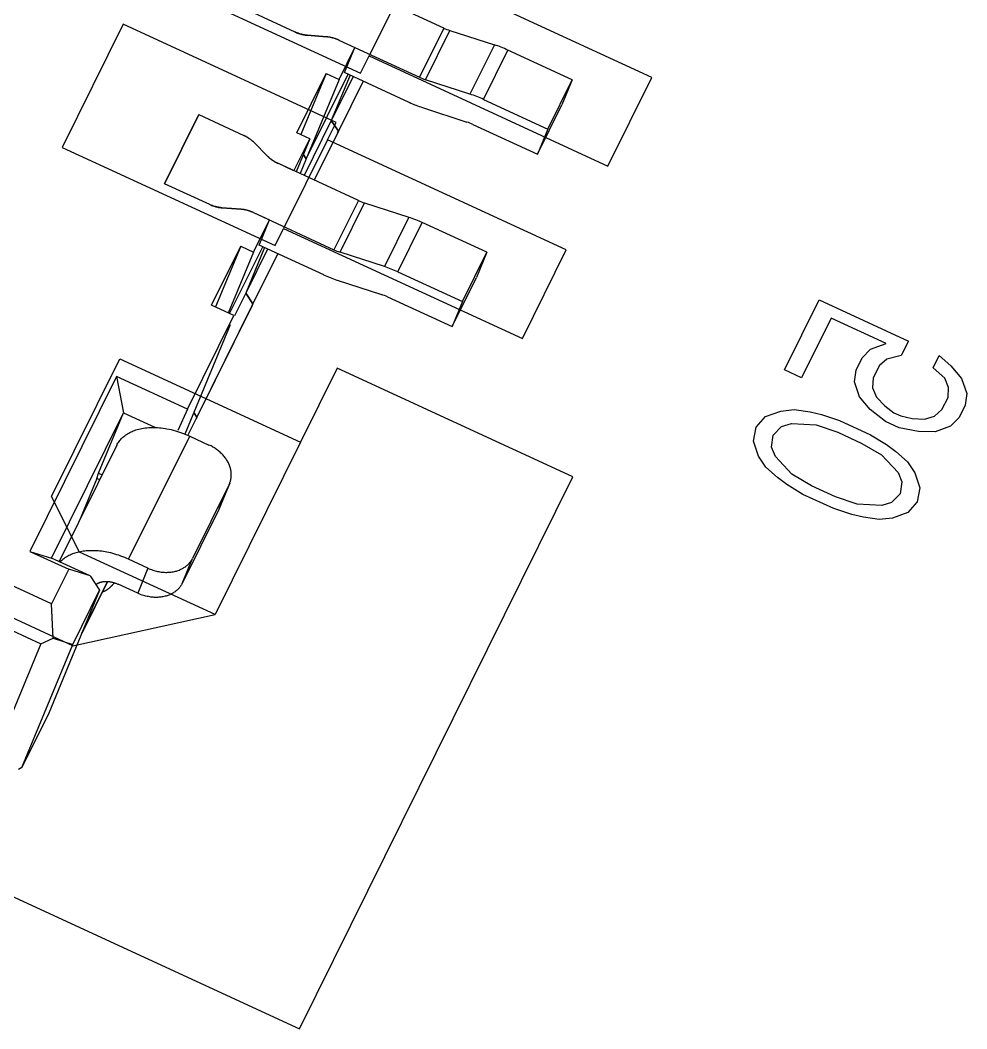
# Model space of a CAD drawing. Header units: millimetres. Extents: x 7 to 507, y -14 to 339.
# Drawn here: x 131.328 to 132.393, y 229.625 to 230.76 of the extents above; entities that cross this region are included whole.
import ezdxf

# ---------------------------------------------------------------- set-up
doc = ezdxf.new("R2010")
doc.units = ezdxf.units.MM
doc.header["$LTSCALE"] = 23.1
doc.layers.get('0').update_dxf_attribs({"linetype": 'CONTINUOUS'})
for name, color, linetype in [('01_ASM_ALL_AXIS', 7, 'CONTINUOUS'), ('_139725', 7, 'CONTINUOUS'), ('_424072', 7, 'CONTINUOUS'), ('_521415', 7, 'CONTINUOUS'), ('_82018', 7, 'CONTINUOUS')]:
    doc.layers.add(name, color=color, linetype=linetype)
doc.styles.get("Standard").update_dxf_attribs({"font": 'simplex.shx', "width": 0.8})
doc.dimstyles.get("Standard").update_dxf_attribs({"dimtxt": 3, "dimasz": 3, "dimexe": 2, "dimexo": 0.35, "dimtad": 1, "dimdec": 3, "dimzin": 0, "dimdsep": 46, "dimtxsty": 'Standard', "dimcen": 0.09, "dimadec": 3, "dimazin": 0, "dimtol": 1, "dimtp": 0.001, "dimtm": 0.001, "dimtfac": 1, "dimtdec": 3, "dimtofl": 0, "dimtmove": 0, "dimatfit": 3, "dimfxl": 0, "dimtolj": 1, "dimtzin": 0, "dimarcsym": 0})

msp = doc.modelspace()

# ---------------------------------------------------------------- linework, layer by layer
at = {"color": 4}
for p, q in [((131.7699, 230.8198), (131.7205, 230.72)), ((132.0385, 230.6957), (131.7699, 230.8198)), ((131.7205, 230.72), (131.9891, 230.5959)), ((131.9891, 230.5959), (132.0385, 230.6957)), ((131.6738, 230.6257), (131.6244, 230.5259)), ((131.9424, 230.5017), (131.6738, 230.6257)), ((131.6244, 230.5259), (131.893, 230.4019)), ((131.893, 230.4019), (131.9424, 230.5017)), ((131.3634, 230.2241), (131.4403, 230.3793)), ((131.4403, 230.3793), (131.6436, 230.2855)), ((131.6436, 230.2855), (131.5475, 230.0914)), ((131.395, 230.1618), (131.3634, 230.2241)), ((131.5475, 230.0914), (131.395, 230.1618))]:
    msp.add_line(p, q, dxfattribs=at)
at = {"color": 1}
for p, q in [((131.4714, 230.8112), (131.7109, 230.7006)), ((131.4439, 230.7557), (131.3753, 230.6171)), ((131.6834, 230.6451), (131.4439, 230.7557)), ((131.7109, 230.7006), (131.7205, 230.72)), ((131.6738, 230.6257), (131.6834, 230.6451)), ((131.3753, 230.6171), (131.6148, 230.5065)), ((131.6148, 230.5065), (131.6244, 230.5259)), ((131.6848, 230.3686), (131.6436, 230.2855)), ((131.9497, 230.2463), (131.6848, 230.3686)), ((130.1178, 230.3293), (131.6422, 229.6253)), ((131.6422, 229.6253), (131.9497, 230.2463)), ((131.3874, 230.0563), (131.2676, 230.1117)), ((131.3874, 230.0563), (131.5475, 230.0914))]:
    msp.add_line(p, q, dxfattribs=at)
at = {"layer": '01_ASM_ALL_AXIS', "color": 4}
for p, q in [((132.1878, 230.3668), (132.2267, 230.4454)), ((132.2267, 230.4454), (132.3271, 230.399)), ((132.2403, 230.4249), (132.2071, 230.3579)), ((132.3021, 230.3964), (132.2403, 230.4249)), ((132.2847, 230.3902), (132.3021, 230.3964)), ((132.3271, 230.399), (132.3191, 230.3828)), ((132.2752, 230.3804), (132.2847, 230.3902)), ((132.3191, 230.3828), (132.3029, 230.3789)), ((132.355, 230.3691), (132.3618, 230.3829)), ((132.3618, 230.3829), (132.375, 230.3712)), ((132.2683, 230.3665), (132.2752, 230.3804)), ((132.2945, 230.3715), (132.2876, 230.3576)), ((132.3029, 230.3789), (132.2945, 230.3715)), ((132.375, 230.3712), (132.387, 230.3571)), ((132.2071, 230.3579), (132.1878, 230.3668)), ((132.2664, 230.3532), (132.2683, 230.3665)), ((132.3681, 230.3573), (132.355, 230.3691)), ((132.2723, 230.3363), (132.2664, 230.3532)), ((132.2876, 230.3576), (132.2869, 230.3466)), ((132.2869, 230.3466), (132.2912, 230.3361)), ((132.3724, 230.3468), (132.3681, 230.3573)), ((132.3717, 230.3358), (132.3724, 230.3468)), ((132.387, 230.3571), (132.3929, 230.3402)), ((132.2843, 230.3222), (132.2723, 230.3363)), ((132.2912, 230.3361), (132.3005, 230.3261)), ((132.3648, 230.322), (132.3717, 230.3358)), ((132.3929, 230.3402), (132.391, 230.3269)), ((132.3005, 230.3261), (132.3109, 230.3185)), ((132.391, 230.3269), (132.3841, 230.313)), ((132.1558, 230.3021), (132.1665, 230.3142)), ((132.1665, 230.3142), (132.1838, 230.3204)), ((132.1838, 230.3204), (132.1988, 230.322)), ((132.1988, 230.322), (132.2165, 230.3195)), ((132.2165, 230.3195), (132.2293, 230.3164)), ((132.2293, 230.3164), (132.2497, 230.3098)), ((132.3013, 230.3087), (132.2843, 230.3222)), ((132.3109, 230.3185), (132.3186, 230.3149)), ((132.3186, 230.3149), (132.3314, 230.3119)), ((132.3452, 230.3111), (132.3564, 230.3145)), ((132.3564, 230.3145), (132.3648, 230.322)), ((132.3841, 230.313), (132.3746, 230.3033)), ((132.1528, 230.2865), (132.1558, 230.3021)), ((132.1751, 230.2932), (132.1846, 230.303)), ((132.1846, 230.303), (132.1958, 230.3063)), ((132.1958, 230.3063), (132.2235, 230.3049)), ((132.2235, 230.3049), (132.2479, 230.2965)), ((132.2497, 230.3098), (132.2845, 230.2938)), ((132.3168, 230.3016), (132.3013, 230.3087)), ((132.3384, 230.2973), (132.3168, 230.3016)), ((132.3314, 230.3119), (132.3452, 230.3111)), ((132.3746, 230.3033), (132.3573, 230.2971)), ((132.1732, 230.2799), (132.1751, 230.2932)), ((132.2479, 230.2965), (132.2749, 230.284)), ((132.2845, 230.2938), (132.3026, 230.2826)), ((132.3573, 230.2971), (132.3384, 230.2973)), ((132.1586, 230.2696), (132.1528, 230.2865)), ((132.1775, 230.2694), (132.1732, 230.2799)), ((132.2749, 230.284), (132.2969, 230.271)), ((132.3026, 230.2826), (132.3131, 230.2749)), ((132.1668, 230.2573), (132.1586, 230.2696)), ((132.1961, 230.2494), (132.1775, 230.2694)), ((132.2969, 230.271), (132.3155, 230.2511)), ((132.3131, 230.2749), (132.3262, 230.2631)), ((132.1799, 230.2456), (132.1668, 230.2573)), ((132.3262, 230.2631), (132.3344, 230.2509)), ((132.1904, 230.2379), (132.1799, 230.2456)), ((132.2181, 230.2364), (132.1961, 230.2494)), ((132.3155, 230.2511), (132.3198, 230.2406)), ((132.3344, 230.2509), (132.3402, 230.234)), ((132.2085, 230.2267), (132.1904, 230.2379)), ((132.2451, 230.224), (132.2181, 230.2364)), ((132.3198, 230.2406), (132.3179, 230.2272)), ((132.3402, 230.234), (132.3372, 230.2183)), ((132.2433, 230.2106), (132.2085, 230.2267)), ((132.2694, 230.2156), (132.2451, 230.224)), ((132.3179, 230.2272), (132.3083, 230.2175)), ((132.2637, 230.204), (132.2433, 230.2106)), ((132.2972, 230.2141), (132.2694, 230.2156)), ((132.3083, 230.2175), (132.2972, 230.2141)), ((132.3372, 230.2183), (132.3265, 230.2062)), ((132.2765, 230.201), (132.2637, 230.204)), ((132.2942, 230.1985), (132.2765, 230.201)), ((132.3092, 230.2), (132.2942, 230.1985)), ((132.3265, 230.2062), (132.3092, 230.2))]:
    msp.add_line(p, q, dxfattribs=at)
at = {"layer": '_139725', "color": 7}
for p, q in [((131.6374, 230.7468), (131.5866, 230.7703)), ((131.6729, 230.7414), (131.651, 230.7432)), ((131.6865, 230.7378), (131.7046, 230.7294)), ((131.6868, 230.6934), (131.7046, 230.7294)), ((131.693, 230.7013), (131.7046, 230.7294)), ((131.6393, 230.6335), (131.6723, 230.7001)), ((131.6723, 230.7001), (131.6439, 230.6316)), ((131.6499, 230.6042), (131.697, 230.6994)), ((131.6723, 230.7001), (131.6868, 230.6934)), ((131.6868, 230.6934), (131.6499, 230.6042)), ((131.7025, 230.6965), (131.6781, 230.6472)), ((131.714, 230.6915), (131.6861, 230.6352)), ((131.529, 230.6539), (131.4905, 230.5762)), ((131.529, 230.6539), (131.5798, 230.6304)), ((131.6861, 230.6352), (131.6781, 230.6472)), ((131.6538, 230.6268), (131.6393, 230.6335)), ((131.6852, 230.6334), (131.6861, 230.6352)), ((131.5912, 230.6224), (131.6064, 230.6071)), ((131.636, 230.5908), (131.6538, 230.6268)), ((131.6538, 230.6268), (131.6384, 230.5897)), ((131.6465, 230.6093), (131.6499, 230.6042)), ((131.636, 230.5908), (131.6178, 230.5992)), ((131.5413, 230.5528), (131.4905, 230.5762)), ((131.5768, 230.5474), (131.5549, 230.5492)), ((131.5904, 230.5437), (131.6085, 230.5354)), ((131.5907, 230.4993), (131.6085, 230.5354)), ((131.5969, 230.5072), (131.6085, 230.5354)), ((131.5432, 230.4395), (131.5762, 230.506)), ((131.5762, 230.506), (131.5478, 230.4376)), ((131.5637, 230.4302), (131.6009, 230.5053)), ((131.5762, 230.506), (131.5907, 230.4993)), ((131.5907, 230.4993), (131.5622, 230.4304)), ((131.6064, 230.5025), (131.582, 230.4532)), ((131.6179, 230.4975), (131.59, 230.4411)), ((131.59, 230.4411), (131.582, 230.4532)), ((131.5686, 230.4278), (131.5432, 230.4395)), ((131.5891, 230.4394), (131.59, 230.4411)), ((131.5164, 230.3224), (131.5686, 230.4278)), ((131.5644, 230.4175), (131.5135, 230.2945)), ((131.4366, 230.3593), (131.3391, 230.1625)), ((131.4366, 230.3593), (131.4443, 230.3185)), ((131.5164, 230.3224), (131.4366, 230.3593)), ((131.3633, 230.155), (131.4443, 230.3185)), ((131.4162, 230.2505), (131.4443, 230.3185)), ((131.4443, 230.3185), (131.4805, 230.3018)), ((131.5164, 230.3224), (131.5054, 230.2984)), ((131.5268, 230.3136), (131.5167, 230.2933)), ((131.5235, 230.3187), (131.5268, 230.3136)), ((131.5268, 230.3136), (131.526, 230.3118)), ((131.4145, 230.2447), (131.3948, 230.1973)), ((131.4145, 230.2447), (131.4162, 230.2505)), ((131.4145, 230.2447), (131.4176, 230.2433)), ((131.4162, 230.2505), (131.4202, 230.2486)), ((131.3635, 230.1036), (131.2183, 230.1706)), ((131.3391, 230.1625), (131.3827, 230.1424)), ((131.3391, 230.1625), (131.3633, 230.155)), ((131.4069, 230.1349), (131.3633, 230.155)), ((131.3827, 230.1424), (131.3635, 230.1036)), ((131.4069, 230.1349), (131.3827, 230.1424)), ((131.4069, 230.1349), (131.4175, 230.1188)), ((131.2132, 230.1221), (131.3512, 230.0584)), ((131.4175, 230.1188), (131.3602, 229.9803)), ((131.3873, 230.0578), (131.4175, 230.1188)), ((131.3651, 230.0647), (131.3635, 230.1036)), ((131.3512, 230.0584), (131.3651, 230.0647)), ((131.3651, 230.0647), (131.3873, 230.0578)), ((131.3512, 230.0584), (131.3017, 229.9387)), ((131.33, 229.9193), (131.3873, 230.0578)), ((131.3602, 229.9803), (131.33, 229.9193)), ((131.33, 229.9193), (131.3263, 229.9172))]:
    msp.add_line(p, q, dxfattribs=at)
for points in [[(131.651, 230.7432), (131.6504, 230.7433), (131.6497, 230.7433), (131.6491, 230.7434), (131.6485, 230.7435), (131.6478, 230.7436), (131.6472, 230.7437), (131.6466, 230.7438), (131.6459, 230.744), (131.6453, 230.7441), (131.6447, 230.7443), (131.6441, 230.7444), (131.6434, 230.7446), (131.6428, 230.7448), (131.6422, 230.745), (131.6416, 230.7452), (131.641, 230.7454), (131.6404, 230.7456), (131.6398, 230.7458), (131.6392, 230.7461), (131.6386, 230.7463), (131.638, 230.7466), (131.6374, 230.7468)], [(131.6865, 230.7378), (131.6859, 230.7381), (131.6853, 230.7383), (131.6847, 230.7386), (131.6841, 230.7388), (131.6835, 230.739), (131.6829, 230.7392), (131.6823, 230.7394), (131.6817, 230.7396), (131.6811, 230.7398), (131.6805, 230.74), (131.6798, 230.7402), (131.6792, 230.7404), (131.6786, 230.7405), (131.678, 230.7406), (131.6773, 230.7408), (131.6767, 230.7409), (131.6761, 230.741), (131.6754, 230.7411), (131.6748, 230.7412), (131.6742, 230.7413), (131.6735, 230.7413), (131.6729, 230.7414)], [(131.6064, 230.6071), (131.6068, 230.6067), (131.6072, 230.6063), (131.6076, 230.6059), (131.608, 230.6056), (131.6085, 230.6052), (131.6089, 230.6048), (131.6094, 230.6044), (131.6099, 230.604), (131.6104, 230.6036), (131.6109, 230.6033), (131.6114, 230.6029), (131.6119, 230.6026), (131.6124, 230.6022), (131.6129, 230.6019), (131.6134, 230.6015), (131.614, 230.6012), (131.6145, 230.6009), (131.6151, 230.6006), (131.6156, 230.6003), (131.6162, 230.6), (131.6167, 230.5997), (131.6173, 230.5994), (131.6178, 230.5992)], [(131.5549, 230.5492), (131.5543, 230.5492), (131.5536, 230.5493), (131.553, 230.5494), (131.5524, 230.5494), (131.5517, 230.5495), (131.5511, 230.5497), (131.5505, 230.5498), (131.5498, 230.5499), (131.5492, 230.5501), (131.5486, 230.5502), (131.548, 230.5504), (131.5473, 230.5505), (131.5467, 230.5507), (131.5461, 230.5509), (131.5455, 230.5511), (131.5449, 230.5513), (131.5443, 230.5515), (131.5437, 230.5518), (131.5431, 230.552), (131.5425, 230.5522), (131.5419, 230.5525), (131.5413, 230.5528)], [(131.5904, 230.5437), (131.5898, 230.544), (131.5892, 230.5443), (131.5886, 230.5445), (131.588, 230.5447), (131.5874, 230.545), (131.5868, 230.5452), (131.5862, 230.5454), (131.5856, 230.5456), (131.585, 230.5458), (131.5844, 230.546), (131.5837, 230.5461), (131.5831, 230.5463), (131.5825, 230.5465), (131.5819, 230.5466), (131.5812, 230.5467), (131.5806, 230.5468), (131.58, 230.547), (131.5793, 230.5471), (131.5787, 230.5472), (131.5781, 230.5472), (131.5774, 230.5473), (131.5768, 230.5474)], [(131.4215, 230.117), (131.4219, 230.1172), (131.4223, 230.1174), (131.4227, 230.1176), (131.4231, 230.1178), (131.4235, 230.1181), (131.4239, 230.1183), (131.4243, 230.1185), (131.4247, 230.1188), (131.4251, 230.119), (131.4255, 230.1193), (131.4259, 230.1196), (131.4263, 230.1198), (131.4267, 230.1201), (131.4271, 230.1204), (131.4275, 230.1206), (131.4278, 230.1209), (131.4282, 230.1212), (131.4286, 230.1215), (131.429, 230.1218)], [(131.429, 230.1218), (131.4293, 230.1221), (131.4296, 230.1223), (131.4299, 230.1226), (131.4302, 230.1229), (131.4304, 230.1232), (131.4307, 230.1234), (131.431, 230.1237), (131.4313, 230.124), (131.4316, 230.1243), (131.4319, 230.1246), (131.4321, 230.1249), (131.4324, 230.1252), (131.4327, 230.1255), (131.4329, 230.1258), (131.4332, 230.1261), (131.4334, 230.1264), (131.4337, 230.1267), (131.4339, 230.127)]]:
    msp.add_lwpolyline(points, dxfattribs=at)
for centre, radius, start, end in [((131.5626, 230.5931), 0.041, 58.6072, 65.2214), ((131.5633, 230.5944), 0.0395, 51.8372, 58.6176), ((131.5648, 230.5962), 0.0373, 44.7962, 51.8472)]:
    msp.add_arc(centre, radius, start, end, dxfattribs=at)
at = {"layer": '_424072', "color": 9}
for p, q in [((131.4501, 230.1537), (131.5188, 230.2923)), ((131.5631, 230.2377), (131.5515, 230.2096)), ((131.5103, 230.1264), (131.5219, 230.1546)), ((131.4719, 230.1436), (131.4603, 230.1154)), ((131.4263, 230.1286), (131.3977, 230.0709))]:
    msp.add_line(p, q, dxfattribs=at)
at = {"layer": '_424072', "color": 7}
for p, q in [((131.5188, 230.2923), (131.5405, 230.2822)), ((131.4368, 230.282), (131.3719, 230.151)), ((131.5631, 230.2377), (131.5219, 230.1546)), ((131.5638, 230.2392), (131.5521, 230.211)), ((131.5631, 230.2377), (131.5638, 230.2392)), ((131.5521, 230.211), (131.5515, 230.2096)), ((131.5515, 230.2096), (131.5103, 230.1264)), ((131.4719, 230.1436), (131.4501, 230.1537)), ((131.3973, 230.07), (131.4264, 230.1286)), ((131.4603, 230.1154), (131.4385, 230.1255))]:
    msp.add_line(p, q, dxfattribs=at)
for points in [[(131.4368, 230.282), (131.4374, 230.2831), (131.438, 230.2842), (131.4387, 230.2852), (131.4394, 230.2863), (131.4402, 230.2873), (131.441, 230.2882), (131.4418, 230.2892), (131.4427, 230.2901), (131.4437, 230.291), (131.4447, 230.2919), (131.4457, 230.2927), (131.4468, 230.2935), (131.4479, 230.2942), (131.449, 230.2949), (131.4502, 230.2956), (131.4515, 230.2963), (131.4528, 230.297), (131.4541, 230.2975), (131.4554, 230.2981), (131.4567, 230.2986), (131.4581, 230.2991), (131.4598, 230.2996), (131.4616, 230.3001), (131.4633, 230.3005), (131.4651, 230.3008), (131.4669, 230.3011), (131.4687, 230.3014), (131.4707, 230.3016), (131.4727, 230.3018), (131.4746, 230.3019), (131.4766, 230.3019), (131.4786, 230.3019), (131.4806, 230.3019), (131.4827, 230.3018), (131.4848, 230.3016), (131.4869, 230.3014), (131.489, 230.3011), (131.4911, 230.3008), (131.4932, 230.3005), (131.4956, 230.3), (131.498, 230.2995), (131.5003, 230.2989), (131.5027, 230.2982), (131.5051, 230.2975), (131.5074, 230.2968), (131.5097, 230.296), (131.512, 230.2951), (131.5143, 230.2942), (131.5165, 230.2933), (131.5188, 230.2923)], [(131.5638, 230.2392), (131.5641, 230.24), (131.5644, 230.2408), (131.5646, 230.2416), (131.5648, 230.2424), (131.565, 230.2432), (131.5652, 230.244), (131.5653, 230.2449), (131.5655, 230.2457), (131.5655, 230.2466), (131.5656, 230.2474), (131.5656, 230.2483), (131.5656, 230.2492), (131.5656, 230.25), (131.5655, 230.2509), (131.5654, 230.2518), (131.5653, 230.2527), (131.5652, 230.2535), (131.565, 230.2544), (131.5648, 230.2553), (131.5646, 230.2562), (131.5643, 230.257), (131.564, 230.2581), (131.5636, 230.2591), (131.5632, 230.2601), (131.5627, 230.2611), (131.5623, 230.2621), (131.5618, 230.2631), (131.5612, 230.2641), (131.5606, 230.265), (131.56, 230.266), (131.5593, 230.267), (131.5587, 230.2679), (131.558, 230.2688), (131.5572, 230.2697), (131.5564, 230.2706), (131.5556, 230.2715), (131.5548, 230.2724), (131.5539, 230.2732), (131.553, 230.274), (131.5521, 230.2748), (131.5511, 230.2756), (131.5501, 230.2764), (131.5491, 230.2772), (131.5481, 230.2779), (131.5471, 230.2786), (131.546, 230.2793), (131.545, 230.2799), (131.5439, 230.2805), (131.5428, 230.2811), (131.5417, 230.2817), (131.5405, 230.2822)], [(131.4501, 230.1537), (131.448, 230.1546), (131.4458, 230.1556), (131.4436, 230.1564), (131.4414, 230.1573), (131.4391, 230.1581), (131.4369, 230.1588), (131.4346, 230.1595), (131.4323, 230.1601), (131.43, 230.1607), (131.4277, 230.1612), (131.4257, 230.1616), (131.4238, 230.162), (131.4218, 230.1623), (131.4198, 230.1626), (131.4178, 230.1628), (131.4158, 230.163), (131.4138, 230.1632), (131.4118, 230.1633), (131.4098, 230.1633), (131.4078, 230.1633), (131.4058, 230.1633), (131.4041, 230.1632), (131.4025, 230.1631), (131.4008, 230.1629), (131.3992, 230.1627), (131.3975, 230.1624), (131.3959, 230.1621), (131.3943, 230.1618), (131.3928, 230.1614), (131.3913, 230.161), (131.3898, 230.1606), (131.3884, 230.1601), (131.3869, 230.1596), (131.3856, 230.159), (131.3843, 230.1584), (131.383, 230.1578), (131.3817, 230.1571), (131.3805, 230.1564), (131.3793, 230.1556), (131.3781, 230.1549), (131.3771, 230.1541), (131.376, 230.1532), (131.375, 230.1524), (131.374, 230.1515), (131.3731, 230.1505)], [(131.4719, 230.1436), (131.4732, 230.143), (131.4745, 230.1425), (131.4758, 230.142), (131.4772, 230.1415), (131.4785, 230.1411), (131.4799, 230.1407), (131.4813, 230.1403), (131.4826, 230.14), (131.484, 230.1397), (131.4854, 230.1395), (131.4868, 230.1393), (131.4881, 230.1392), (131.4893, 230.1391), (131.4905, 230.139), (131.4918, 230.1389), (131.493, 230.1389), (131.4943, 230.139), (131.4955, 230.139), (131.4967, 230.1391), (131.4979, 230.1393), (131.4992, 230.1394), (131.5004, 230.1396), (131.5016, 230.1399), (131.5027, 230.1401), (131.5038, 230.1404), (131.5049, 230.1408), (131.506, 230.1411), (131.5071, 230.1415), (131.5082, 230.142), (131.509, 230.1424), (131.5099, 230.1428), (131.5107, 230.1432), (131.5115, 230.1437), (131.5124, 230.1442), (131.5131, 230.1447), (131.5139, 230.1452), (131.5146, 230.1458), (131.5153, 230.1463), (131.516, 230.1469), (131.5167, 230.1475), (131.5173, 230.1482), (131.518, 230.1488), (131.5186, 230.1495), (131.5191, 230.1502), (131.5196, 230.1508), (131.5202, 230.1516), (131.5206, 230.1523), (131.5211, 230.153), (131.5215, 230.1538), (131.5219, 230.1546)], [(131.4134, 230.125), (131.4137, 230.1253), (131.4141, 230.1256), (131.4144, 230.1259), (131.4148, 230.1261), (131.4152, 230.1264), (131.4156, 230.1266), (131.416, 230.1268), (131.4164, 230.127), (131.4168, 230.1272), (131.4172, 230.1274), (131.4176, 230.1275), (131.418, 230.1277), (131.4186, 230.1279), (131.4191, 230.128), (131.4197, 230.1282), (131.4203, 230.1283), (131.4208, 230.1284), (131.4214, 230.1285), (131.422, 230.1286), (131.4225, 230.1286), (131.4231, 230.1287), (131.4237, 230.1287), (131.4242, 230.1287), (131.4249, 230.1287), (131.4257, 230.1287), (131.4264, 230.1287), (131.4271, 230.1286), (131.4278, 230.1286), (131.4285, 230.1285), (131.4292, 230.1284), (131.4299, 230.1282), (131.4306, 230.1281), (131.4313, 230.128), (131.432, 230.1278), (131.4328, 230.1276), (131.4335, 230.1274), (131.4342, 230.1272), (131.435, 230.1269), (131.4357, 230.1267), (131.4364, 230.1264), (131.4371, 230.1261), (131.4378, 230.1258), (131.4385, 230.1255)], [(131.5103, 230.1264), (131.5099, 230.1256), (131.5095, 230.1249), (131.509, 230.1241), (131.5085, 230.1234), (131.508, 230.1227), (131.5075, 230.122), (131.5069, 230.1213), (131.5063, 230.1206), (131.5057, 230.12), (131.505, 230.1194), (131.5044, 230.1188), (131.5037, 230.1182), (131.503, 230.1176), (131.5023, 230.1171), (131.5015, 230.1165), (131.5007, 230.116), (131.4999, 230.1155), (131.4991, 230.1151), (131.4982, 230.1146), (131.4974, 230.1142), (131.4965, 230.1138), (131.4955, 230.1134), (131.4944, 230.113), (131.4933, 230.1126), (131.4922, 230.1123), (131.4911, 230.112), (131.4899, 230.1117), (131.4887, 230.1115), (131.4875, 230.1113), (131.4863, 230.1111), (131.4851, 230.111), (131.4838, 230.1109), (131.4826, 230.1108), (131.4814, 230.1108), (131.4801, 230.1108), (131.4789, 230.1108), (131.4777, 230.1109), (131.4764, 230.111), (131.4752, 230.1111), (131.4738, 230.1113), (131.4724, 230.1116), (131.471, 230.1119), (131.4696, 230.1122), (131.4682, 230.1125), (131.4669, 230.1129), (131.4655, 230.1134), (131.4642, 230.1138), (131.4629, 230.1143), (131.4616, 230.1149), (131.4603, 230.1154)]]:
    msp.add_lwpolyline(points, dxfattribs=at)
at = {"layer": '_521415', "color": 7}
for p, q in [((131.8047, 230.7513), (131.7139, 230.7932)), ((131.6374, 230.7468), (131.5866, 230.7703)), ((131.8115, 230.7486), (131.8615, 230.7324)), ((131.651, 230.7432), (131.6729, 230.7414)), ((131.6865, 230.7378), (131.7772, 230.6959)), ((131.9491, 230.693), (131.8765, 230.7265)), ((131.6499, 230.6042), (131.697, 230.6994)), ((131.6992, 230.6984), (131.6781, 230.6472)), ((131.7656, 230.6677), (131.693, 230.7013)), ((131.834, 230.677), (131.784, 230.6932)), ((131.9217, 230.6376), (131.9491, 230.693)), ((131.9491, 230.693), (131.9375, 230.6648)), ((131.8491, 230.6711), (131.9217, 230.6376)), ((131.91, 230.6094), (131.9375, 230.6648)), ((131.7806, 230.6618), (131.8306, 230.6456)), ((131.6781, 230.6472), (131.6475, 230.5855)), ((131.6781, 230.6472), (131.6861, 230.6352)), ((131.8374, 230.6429), (131.91, 230.6094)), ((131.6861, 230.6352), (131.6589, 230.5802)), ((131.6853, 230.6334), (131.6589, 230.5802)), ((131.6861, 230.6352), (131.6853, 230.6334)), ((131.9217, 230.6376), (131.91, 230.6094)), ((131.6499, 230.6042), (131.6465, 230.6093)), ((131.6499, 230.6042), (131.643, 230.5876))]:
    msp.add_line(p, q, dxfattribs=at)
at = {"layer": '_521415', "color": 9}
for p, q in [((131.8047, 230.7513), (131.7772, 230.6959)), ((131.784, 230.6932), (131.8115, 230.7486)), ((131.8615, 230.7324), (131.834, 230.677)), ((131.8491, 230.6711), (131.8765, 230.7265))]:
    msp.add_line(p, q, dxfattribs=at)
at = {"layer": '_521415', "color": 7}
msp.add_lwpolyline([(131.6374, 230.7468), (131.638, 230.7466), (131.6385, 230.7463), (131.6391, 230.7461), (131.6396, 230.7459), (131.6402, 230.7457), (131.6407, 230.7455), (131.6413, 230.7453), (131.6419, 230.7451), (131.6425, 230.7449), (131.6431, 230.7447), (131.6437, 230.7445), (131.6443, 230.7444), (131.6449, 230.7442), (131.6455, 230.7441), (131.6461, 230.7439), (131.6467, 230.7438), (131.6473, 230.7437), (131.6479, 230.7436), (131.6485, 230.7435), (131.6492, 230.7434), (131.6498, 230.7433), (131.6504, 230.7433), (131.651, 230.7432)], dxfattribs=at)
for centre, radius, start, end in [((131.8307, 230.8078), 0.0622, 245.2036, 251.9768), ((131.6697, 230.7027), 0.0388, 78.4075, 85.2823), ((131.6694, 230.701), 0.0405, 71.7683, 78.443), ((131.6691, 230.7002), 0.0414, 65.2148, 71.7879), ((131.8195, 230.6033), 0.1358, 65.1782, 72.0022), ((131.8031, 230.7519), 0.0617, 245.1782, 252.0022), ((131.7917, 230.5469), 0.1368, 65.2036, 71.9768), ((131.8229, 230.792), 0.1368, 245.2036, 251.9768), ((131.8115, 230.5869), 0.0617, 65.1782, 72.0022)]:
    msp.add_arc(centre, radius, start, end, dxfattribs=at)
at = {"layer": '_82018', "color": 9}
for p, q in [((131.4905, 230.5762), (131.529, 230.6539)), ((131.7086, 230.5573), (131.6811, 230.5018)), ((131.6879, 230.4992), (131.7154, 230.5546)), ((131.7654, 230.5384), (131.7379, 230.4829)), ((131.753, 230.477), (131.7804, 230.5325))]:
    msp.add_line(p, q, dxfattribs=at)
at = {"layer": '_82018', "color": 7}
for p, q in [((131.529, 230.6539), (131.5798, 230.6304)), ((131.6064, 230.6071), (131.5912, 230.6224)), ((131.7086, 230.5573), (131.6178, 230.5992)), ((131.5413, 230.5528), (131.4905, 230.5762)), ((131.7154, 230.5546), (131.7654, 230.5384)), ((131.5549, 230.5492), (131.5768, 230.5474)), ((131.5904, 230.5437), (131.6811, 230.5018)), ((131.853, 230.499), (131.7804, 230.5325)), ((131.5637, 230.4302), (131.6009, 230.5053)), ((131.6695, 230.4737), (131.5969, 230.5072)), ((131.6031, 230.5043), (131.582, 230.4532)), ((131.7379, 230.4829), (131.6879, 230.4992)), ((131.8256, 230.4435), (131.853, 230.499)), ((131.853, 230.499), (131.8414, 230.4708)), ((131.753, 230.477), (131.8256, 230.4435)), ((131.6845, 230.4678), (131.7345, 230.4516)), ((131.8139, 230.4154), (131.8414, 230.4708)), ((131.582, 230.4532), (131.5692, 230.4275)), ((131.582, 230.4532), (131.59, 230.4411)), ((131.7413, 230.4489), (131.8139, 230.4154)), ((131.59, 230.4411), (131.5268, 230.3136)), ((131.5892, 230.4393), (131.5269, 230.3136)), ((131.59, 230.4411), (131.5892, 230.4393)), ((131.8256, 230.4435), (131.8139, 230.4154)), ((131.5268, 230.3136), (131.5235, 230.3187))]:
    msp.add_line(p, q, dxfattribs=at)
for points in [[(131.5912, 230.6224), (131.5908, 230.6228), (131.5904, 230.6232), (131.59, 230.6236), (131.5895, 230.624), (131.5891, 230.6244), (131.5887, 230.6248), (131.5882, 230.6252), (131.5877, 230.6255), (131.5872, 230.6259), (131.5867, 230.6263), (131.5862, 230.6267), (131.5857, 230.627), (131.5852, 230.6274), (131.5847, 230.6277), (131.5841, 230.628), (131.5836, 230.6284), (131.5831, 230.6287), (131.5825, 230.629), (131.582, 230.6293), (131.5814, 230.6296), (131.5809, 230.6298), (131.5803, 230.6301), (131.5798, 230.6304)], [(131.6178, 230.5992), (131.6173, 230.5994), (131.6168, 230.5997), (131.6162, 230.6), (131.6157, 230.6002), (131.6152, 230.6005), (131.6147, 230.6008), (131.6141, 230.6011), (131.6136, 230.6014), (131.6131, 230.6018), (131.6126, 230.6021), (131.6121, 230.6024), (131.6116, 230.6028), (131.6111, 230.6031), (131.6106, 230.6035), (131.6101, 230.6039), (131.6096, 230.6043), (131.6091, 230.6046), (131.6086, 230.605), (131.6082, 230.6054), (131.6077, 230.6059), (131.6073, 230.6063), (131.6068, 230.6067), (131.6064, 230.6071)], [(131.5413, 230.5528), (131.5419, 230.5525), (131.5424, 230.5523), (131.543, 230.5521), (131.5435, 230.5518), (131.5441, 230.5516), (131.5446, 230.5514), (131.5452, 230.5512), (131.5458, 230.551), (131.5464, 230.5508), (131.547, 230.5506), (131.5476, 230.5505), (131.5482, 230.5503), (131.5488, 230.5502), (131.5494, 230.55), (131.55, 230.5499), (131.5506, 230.5498), (131.5512, 230.5496), (131.5518, 230.5495), (131.5524, 230.5494), (131.5531, 230.5494), (131.5537, 230.5493), (131.5543, 230.5492), (131.5549, 230.5492)]]:
    msp.add_lwpolyline(points, dxfattribs=at)
for centre, radius, start, end in [((131.7347, 230.6137), 0.0622, 245.2036, 251.9768), ((131.5736, 230.5087), 0.0388, 78.4075, 85.2823), ((131.5733, 230.507), 0.0405, 71.7683, 78.443), ((131.573, 230.5061), 0.0414, 65.2148, 71.7879), ((131.7234, 230.4092), 0.1358, 65.1782, 72.0022), ((131.707, 230.5579), 0.0617, 245.1782, 252.0022), ((131.6956, 230.3528), 0.1368, 65.2036, 71.9768), ((131.7268, 230.5979), 0.1368, 245.2036, 251.9768), ((131.7154, 230.3928), 0.0617, 65.1782, 72.0022)]:
    msp.add_arc(centre, radius, start, end, dxfattribs=at)

# ---------------------------------------------------------------- leaders
at = {"color": 2}
msp.add_leader([(131.7501, 231.1332), (51.777, 233.007), (48.777, 233.007)], dimstyle='Standard', override={"dimtad": 0}, dxfattribs=at)

doc.saveas('drawing.dxf')
